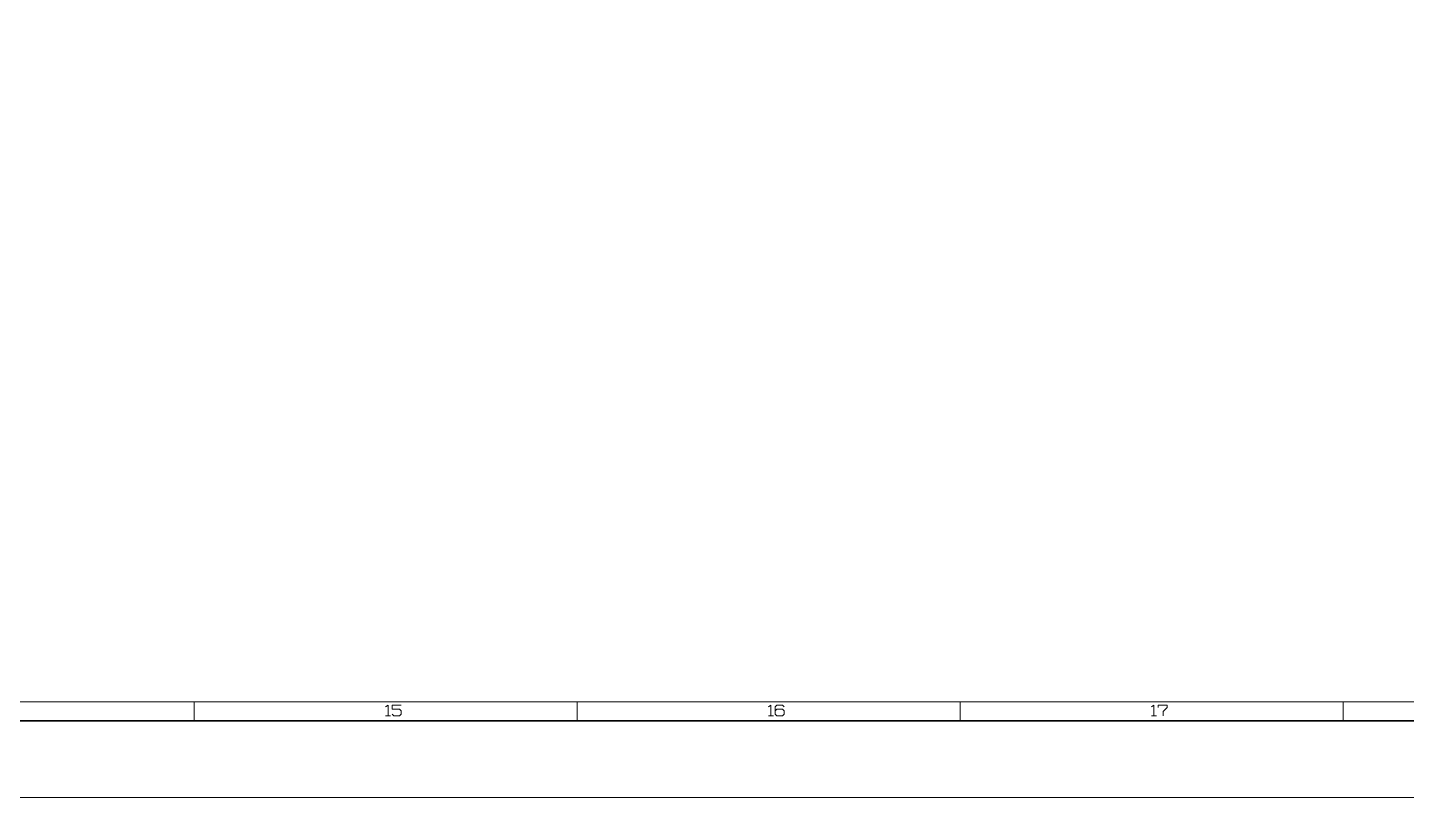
# Model space of a CAD drawing. Header units: millimetres. Extents: x 0 to 174, y 0 to 33.
# Drawn here: x 54.19 to 68.37, y 0 to 7.92 of the extents above; entities that cross this region are included whole.
import ezdxf

# ---------------------------------------------------------------- set-up
doc = ezdxf.new("R2010")
doc.units = ezdxf.units.MM
doc.layers.add('PDF2_형상', color=7, linetype='Continuous', true_color=0x405f80)

msp = doc.modelspace()

# ---------------------------------------------------------------- linework, layer by layer
at = {"layer": 'PDF2_형상', "color": 7, "lineweight": 13}
for points in [[(0, 0), (0, 33.11), (173.622, 33.11), (173.622, 0)], [(0.984, 0.984), (0.984, 32.126), (172.638, 32.126), (172.638, 0.984)]]:
    msp.add_lwpolyline(points, close=True, dxfattribs=at)
at = {"layer": 'PDF2_형상', "color": 7, "lineweight": 35}
msp.add_lwpolyline([(0.787, 0.787), (0.787, 32.323), (172.835, 32.323), (172.835, 0.787)], close=True, dxfattribs=at)
at = {"layer": 'PDF2_형상', "color": 7, "lineweight": 13}
for points in [[(55.906, 0.984), (55.906, 0.787)], [(57.874, 0.932), (57.899, 0.949), (57.899, 0.839)], [(58.035, 0.949), (57.942, 0.949), (57.942, 0.907), (58.018, 0.907), (58.035, 0.89), (58.035, 0.856), (58.018, 0.839), (57.959, 0.839), (57.942, 0.856)], [(59.843, 0.984), (59.843, 0.787)], [(61.811, 0.932), (61.836, 0.949), (61.836, 0.839)], [(61.972, 0.932), (61.955, 0.949), (61.896, 0.949), (61.879, 0.932), (61.879, 0.856), (61.896, 0.839), (61.955, 0.839), (61.972, 0.856), (61.972, 0.89), (61.955, 0.907), (61.896, 0.907), (61.879, 0.89)], [(63.78, 0.984), (63.78, 0.787)], [(65.748, 0.932), (65.773, 0.949), (65.773, 0.839)], [(65.816, 0.924), (65.816, 0.949), (65.909, 0.949), (65.909, 0.924), (65.867, 0.882), (65.867, 0.839)], [(67.717, 0.984), (67.717, 0.787)], [(57.874, 0.839), (57.925, 0.839)], [(61.811, 0.839), (61.862, 0.839)], [(65.748, 0.839), (65.799, 0.839)]]:
    msp.add_lwpolyline(points, dxfattribs=at)

doc.saveas('drawing.dxf')
